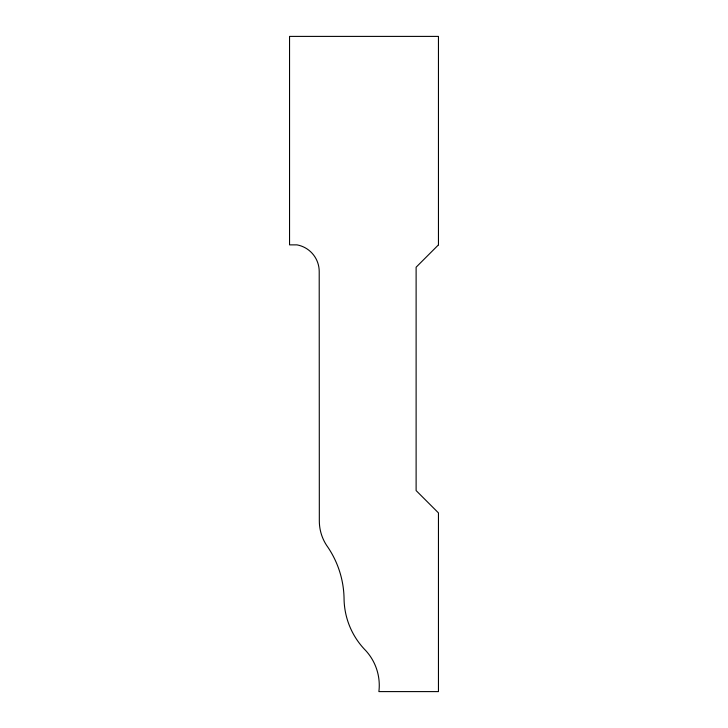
<?xml version="1.0" encoding="UTF-8"?>
<svg xmlns="http://www.w3.org/2000/svg" width="728" height="728" viewBox="0 0 728 728"><rect width="100%" height="100%" fill="white"/><g stroke="black" fill="none" stroke-linecap="round" stroke-linejoin="round"><path stroke-width="1.09" d="M438.456 244.872L416.116 267.212L416.116 490.572L438.456 512.912L438.456 691.6L378.888 691.6A51.497 51.497 0 0 0 365.793 650.641A75.23 75.23 0 0 1 344.071 599.599A94.667 94.667 0 0 0 326.581 545.336A44.672 44.672 0 0 1 319.328 520.93L319.21 271.417A27.091 27.091 0 0 0 296.988 244.872L289.544 244.872L289.544 36.4L438.456 36.4L438.456 244.872"/></g></svg>
